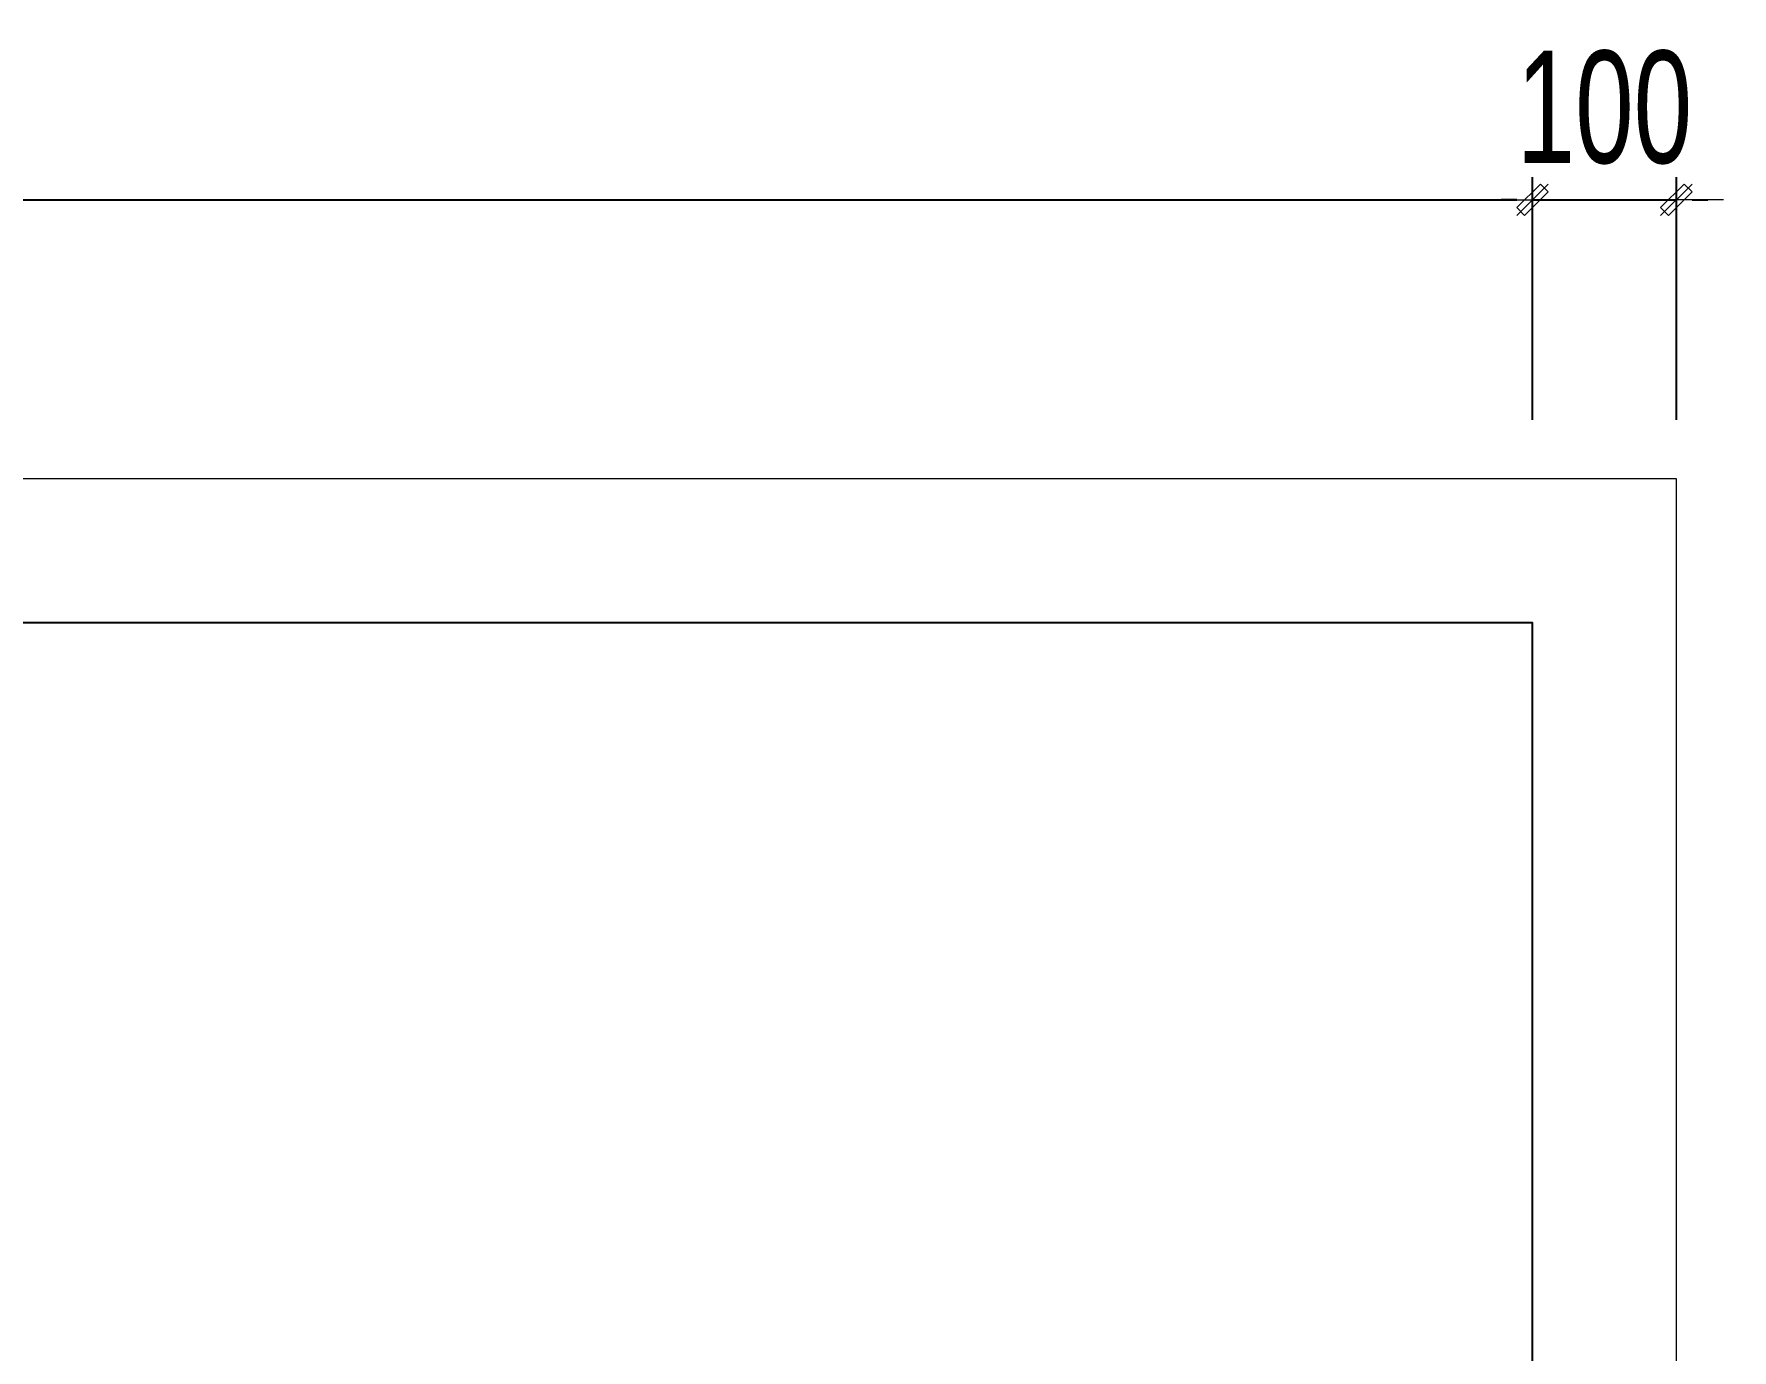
# Model space of a CAD drawing. Header units: millimetres. Extents: x 108335 to 288936, y -578047 to -548347.
# Drawn here: x 183406 to 184351, y -552603 to -551871 of the extents above; entities that cross this region are included whole.
import ezdxf

# ---------------------------------------------------------------- set-up
doc = ezdxf.new("R2010")
doc.units = ezdxf.units.MM
doc.header["$MEASUREMENT"] = 0
doc.header["$PDMODE"] = 32
doc.layers.get('Defpoints').update_dxf_attribs({"color": 1})
for name, color, linetype, lineweight in [('LC Dim', 8, 'Continuous', 18), ('LC Net manh', 236, 'Continuous', 5), ('LC Net thay', 7, 'Continuous', 25)]:
    doc.layers.add(name, color=color, linetype=linetype, lineweight=lineweight)
doc.styles.add('HOATBIF', font='hoatbif.shx', dxfattribs={"width": 0.7})
doc.dimstyles.new('mb', dxfattribs={"dimscale": 71, "dimtxt": 2.5, "dimasz": 0.35, "dimexe": 0.5, "dimexo": 0, "dimgap": 0.8, "dimtad": 1, "dimdec": 0, "dimzin": 0, "dimdsep": 46, "dimtxsty": 'HOATBIF', "dimblk1": 'DOT', "dimblk2": 'DOT', "dimsah": 1, "dimcen": -1, "dimdle": 1, "dimclrd": 256, "dimclre": 256, "dimclrt": 4, "dimadec": 3, "dimazin": 2, "dimtfac": 0.333333, "dimtdec": 0, "dimtix": 1, "dimtmove": 2, "dimatfit": 3, "dimldrblk": 'DOT', "dimfxl": 1, "dimtvp": 0.833333, "dimtolj": 1, "dimtzin": 0, "dimarcsym": 0})

# ---------------------------------------------------------------- blocks, each defined once
blk = doc.blocks.new('DOT')
at = {"layer": 'LC Dim'}
blk.add_line((-3, 0), (3, 0), dxfattribs=at)
at = {"layer": 'LC Dim', "color": 4}
blk.add_line((-1, -1), (1, 1), dxfattribs=at)
blk.add_lwpolyline([(0.5, 1), (-1, -0.5), (-0.5, -1), (1, 0.5)], close=True, dxfattribs=at)
blk = doc.blocks.new('*D312')
at = {"layer": 'Defpoints', "color": 0, "ltscale": 2, "transparency": 16777216}
for p in [(184239.9, -551963.5), (180559.9, -552086), (184239.9, -552086)]:
    blk.add_point(p, dxfattribs=at)
at = {"layer": 'LC Dim', "lineweight": -2, "ltscale": 2, "transparency": 16777216}
for p, q in [((180559.9, -552086), (180559.9, -551951)), ((184239.9, -552086), (184239.9, -551951)), ((180568.65, -551963.5), (184231.15, -551963.5))]:
    blk.add_line(p, q, dxfattribs=at)
at = {"layer": 'LC Dim', "lineweight": -2, "ltscale": 2, "transparency": 16777216, "xscale": 8.75, "yscale": 8.75, "zscale": 8.75, "rotation": 180}
blk.add_blockref('DOT', (180559.9, -551963.5), dxfattribs=at)
at = {"layer": 'LC Dim', "lineweight": -2, "ltscale": 2, "transparency": 16777216, "xscale": 8.75, "yscale": 8.75, "zscale": 8.75}
blk.add_blockref('DOT', (184239.9, -551963.5), dxfattribs=at)
at = {"layer": 'LC Dim', "color": 4, "ltscale": 2, "transparency": 16777216, "insert": (182399.9, -551912.25), "char_height": 62.5, "attachment_point": 5, "style": 'HOATBIF'}
blk.add_mtext('\\A1;4600', dxfattribs=at)
blk = doc.blocks.new('_Dot')
at = {"color": 0, "linetype": 'ByBlock', "lineweight": -2}
blk.add_line((-0.5, 0), (-1, 0), dxfattribs=at)
at = {"color": 0, "linetype": 'ByBlock', "const_width": 0.5}
blk.add_lwpolyline([(-0.25, 0, 1), (0.25, 0, 1)], format="xyb", close=True, dxfattribs=at)
blk = doc.blocks.new('*D522')
at = {"layer": 'Defpoints', "color": 0, "ltscale": 2, "transparency": 16777216}
for p in [(184319.9, -551963.5), (184239.9, -552086), (184319.9, -552086)]:
    blk.add_point(p, dxfattribs=at)
at = {"layer": 'LC Dim', "lineweight": -2, "ltscale": 2, "transparency": 16777216}
for p, q in [((184239.9, -552086), (184239.9, -551951)), ((184319.9, -552086), (184319.9, -551951)), ((184231.15, -551963.5), (184222.4, -551963.5)), ((184239.9, -551963.5), (184319.9, -551963.5)), ((184328.65, -551963.5), (184337.4, -551963.5))]:
    blk.add_line(p, q, dxfattribs=at)
at = {"layer": 'LC Dim', "lineweight": -2, "ltscale": 2, "transparency": 16777216, "xscale": 8.75, "yscale": 8.75, "zscale": 8.75}
blk.add_blockref('DOT', (184239.9, -551963.5), dxfattribs=at)
at = {"layer": 'LC Dim', "lineweight": -2, "ltscale": 2, "transparency": 16777216, "xscale": 8.75, "yscale": 8.75, "zscale": 8.75, "rotation": 180}
blk.add_blockref('DOT', (184319.9, -551963.5), dxfattribs=at)
at = {"layer": 'LC Dim', "color": 4, "ltscale": 2, "transparency": 16777216, "insert": (184279.9, -551912.25), "char_height": 62.5, "attachment_point": 5, "style": 'HOATBIF'}
blk.add_mtext('\\A1;100', dxfattribs=at)

msp = doc.modelspace()

# ---------------------------------------------------------------- linework, layer by layer
at = {"layer": 'LC Net manh', "ltscale": 2}
msp.add_lwpolyline([(180479.9, -552118.8), (180479.9, -553718.8), (184319.9, -553718.8), (184319.9, -552118.8)], close=True, dxfattribs=at)
at = {"layer": 'LC Net thay', "ltscale": 2}
msp.add_lwpolyline([(180559.9, -552198.8), (180559.9, -553638.8), (184239.9, -553638.8), (184239.9, -552198.8)], close=True, dxfattribs=at)

# ---------------------------------------------------------------- dimensions: what is measured, and where the dimension line sits
at = {"layer": 'LC Dim', "ltscale": 2}
for base, p1, p2, picture, middle in [((184239.9, -551963.5), (180559.9, -552086), (184239.9, -552086), '*D312', (182399.9, -551912.25)), ((184319.9, -551963.5), (184239.9, -552086), (184319.9, -552086), '*D522', (184279.9, -551912.25))]:
    dim = msp.add_linear_dim(base=base, p1=p1, p2=p2, dimstyle='mb', override={"dimscale": 25, "dimlfac": 1.25}, dxfattribs=at)
    dim.commit()
    dim.dimension.update_dxf_attribs({"geometry": picture, "text_midpoint": middle})

doc.saveas('drawing.dxf')
